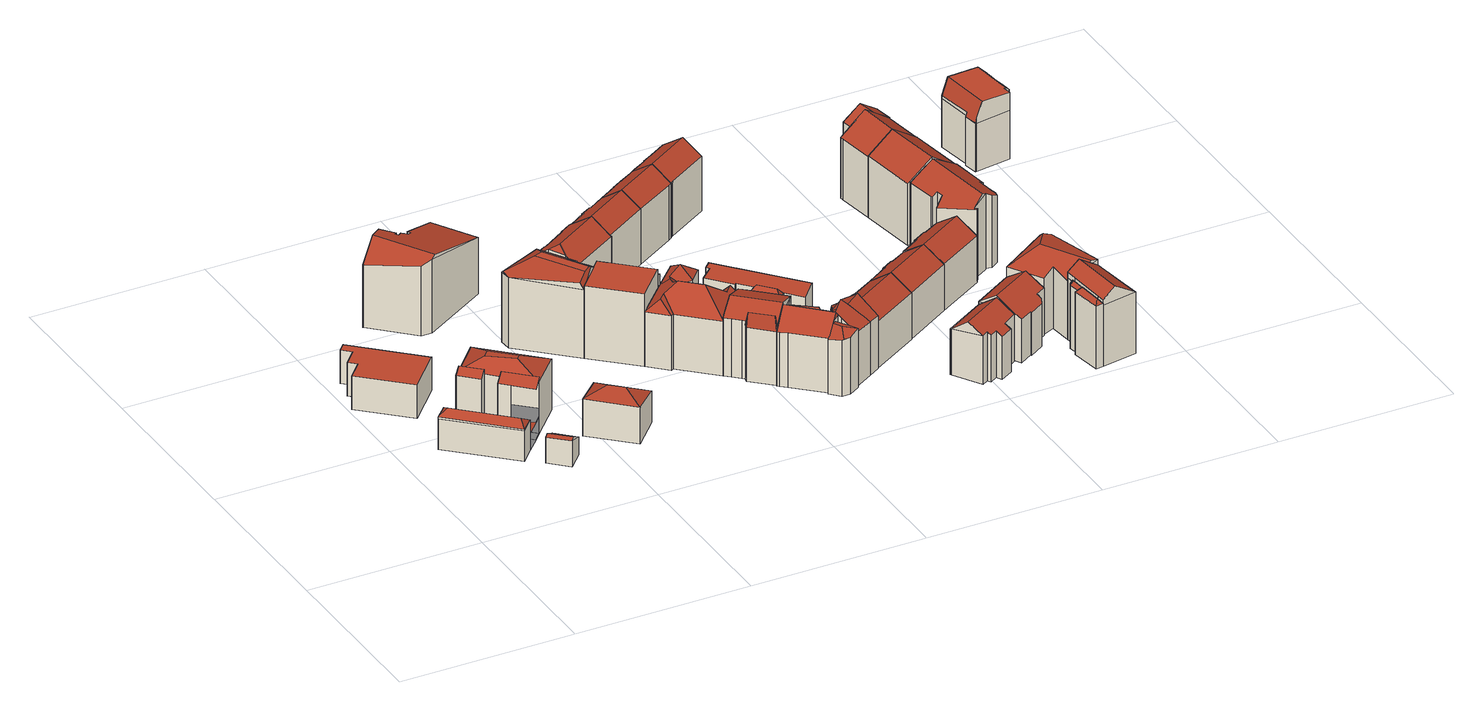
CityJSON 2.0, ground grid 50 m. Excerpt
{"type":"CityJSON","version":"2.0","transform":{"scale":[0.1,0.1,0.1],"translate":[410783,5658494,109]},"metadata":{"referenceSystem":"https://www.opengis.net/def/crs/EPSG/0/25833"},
"CityObjects":{
"building1":{"type":"Building","attributes":{"Dachtyp_tdc":"tdcPolyFlatRoof","Gemeindeschluessel":14612000,"Dachneigung":0,"QualitaetDacherkennung":70,"Geometrietyp2DReferenz":"3000","measuredHeight":9.87,"function":"31001_9998","roofType":"1000"},"geometry":[{"type":"Solid","lod":"2","boundaries":[[[[0,1,2,3]],[[1,4,5,2]],[[4,6,7,5]],[[6,8,9,7]],[[8,10,11,9]],[[10,12,13,11]],[[12,14,15,13]],[[14,0,3,15]],[[14,12,10,8,6,4,1,0]],[[3,2,5,7,9,11,13,15]]]],"semantics":{"surfaces":[{"type":"WallSurface"},{"type":"RoofSurface"},{"type":"GroundSurface"}],"values":[[0,0,0,0,0,0,0,0,1,2]]}}]},
"building2":{"type":"Building","attributes":{"Gemeindeschluessel":14612000,"Geometrietyp2DReferenz":"3000","function":"31001_9998","roofType":"9999"},"children":["building2-1","building2-2","building2-3","building2-4","building2-5"]},
"building2-1":{"type":"BuildingPart","attributes":{"Dachtyp_tdc":"tdcPolyFlatRoof","Dachneigung":28.6,"QualitaetDacherkennung":45,"Geometrietyp2DReferenz":"3000","measuredHeight":16.57,"roofType":"2100"},"parents":["building2"],"geometry":[{"type":"MultiSurface","lod":"2","boundaries":[[[16,17,18,19,20]],[[21,22,23,24,25]],[[22,16,20,23]],[[22,21,17,16]],[[20,19,24,23]]],"semantics":{"surfaces":[{"type":"WallSurface"},{"type":"RoofSurface"},{"type":"GroundSurface"}],"values":[0,0,0,1,2]}}]},
"building2-2":{"type":"BuildingPart","attributes":{"Dachtyp_tdc":"tdcPolyFlatRoof","Dachneigung":3.99,"QualitaetDacherkennung":55,"Geometrietyp2DReferenz":"3000","measuredHeight":5.12,"roofType":"2100"},"parents":["building2"],"geometry":[{"type":"MultiSurface","lod":"2","boundaries":[[[26,27,28,29]],[[30,31,32,33]],[[34,35,36,31,30,36,35,27,26]],[[29,28,37,38,33,32,38,37,39]]],"semantics":{"surfaces":[{"type":"WallSurface"},{"type":"RoofSurface"},{"type":"GroundSurface"}],"values":[0,0,1,2]}}]},
"building2-3":{"type":"BuildingPart","attributes":{"Dachtyp_tdc":"tdcHipRoof","Dachneigung":31.64,"QualitaetDacherkennung":48,"Geometrietyp2DReferenz":"3000","measuredHeight":11,"roofType":"3200"},"parents":["building2"],"geometry":[{"type":"MultiSurface","lod":"2","boundaries":[[[40,41,42,43]],[[41,44,29,42]],[[44,26,29]],[[45,46,47,39,34]],[[46,40,43,47]],[[41,48,49]],[[50,45,51]],[[48,50,51,49]],[[44,41,49,51,45]],[[45,50,46]],[[46,50,48,40]],[[40,48,41]],[[43,42,29,39,47]]],"semantics":{"surfaces":[{"type":"WallSurface"},{"type":"RoofSurface"},{"type":"GroundSurface"}],"values":[0,0,0,0,0,1,1,1,1,0,0,0,2]}}]},
"building2-4":{"type":"BuildingPart","attributes":{"Dachtyp_tdc":"tdcPolyFlatRoof","Dachneigung":28.76,"QualitaetDacherkennung":38,"Geometrietyp2DReferenz":"3000","measuredHeight":16.59,"roofType":"2100"},"parents":["building2"],"geometry":[{"type":"MultiSurface","lod":"2","boundaries":[[[52,53,54,28,27]],[[52,55,56,57,53]],[[54,58,33,38,37,28]],[[53,57,59,58,54]]],"semantics":{"surfaces":[{"type":"WallSurface"},{"type":"RoofSurface"},{"type":"GroundSurface"}],"values":[0,1,2,0]}}]},
"building2-5":{"type":"BuildingPart","attributes":{"Dachtyp_tdc":"tdcCutTentRoof","Dachneigung":29.82,"QualitaetDacherkennung":56,"Geometrietyp2DReferenz":"3000","measuredHeight":18.89,"roofType":"9999"},"parents":["building2"],"geometry":[{"type":"MultiSurface","lod":"2","boundaries":[[[18,60,61,19]],[[60,62,63,61]],[[62,64,32,63]],[[64,65,33,32]],[[59,25,24,58]],[[60,18,66,67]],[[62,60,67,68]],[[65,64,62,68,69]],[[18,25,59,65,69,66]],[[69,68,67,66]],[[19,61,63,32,33,58,24]]],"semantics":{"surfaces":[{"type":"WallSurface"},{"type":"RoofSurface"},{"type":"GroundSurface"}],"values":[0,0,0,0,0,1,1,1,1,1,2]}}]},
"building3":{"type":"Building","attributes":{"Dachtyp_tdc":"tdcGableRoof","Gemeindeschluessel":14612000,"Dachneigung":29.86,"QualitaetDacherkennung":6,"Geometrietyp2DReferenz":"3000","measuredHeight":7.91,"function":"31001_9998","roofType":"3100"},"geometry":[{"type":"Solid","lod":"2","boundaries":[[[[70,71,72,73]],[[71,74,75,72]],[[74,76,77,75]],[[76,70,73,77]],[[74,71,78]],[[70,76,79]],[[71,70,79,78]],[[76,74,78,79]],[[73,72,75,77]]]],"semantics":{"surfaces":[{"type":"WallSurface"},{"type":"RoofSurface"},{"type":"GroundSurface"}],"values":[[0,0,0,0,0,0,1,1,2]]}}]},
"building4":{"type":"Building","attributes":{"Dachtyp_tdc":"tdcHipRoof","Gemeindeschluessel":14612000,"Dachneigung":31.26,"QualitaetDacherkennung":45,"Geometrietyp2DReferenz":"3000","measuredHeight":12.43,"function":"31001_9998","roofType":"3200"},"geometry":[{"type":"Solid","lod":"2","boundaries":[[[[80,81,82,83]],[[81,84,85,82]],[[84,86,87,85]],[[86,80,83,87]],[[84,81,88]],[[80,86,89]],[[81,80,89,88]],[[86,84,88,89]],[[83,82,85,87]]]],"semantics":{"surfaces":[{"type":"WallSurface"},{"type":"RoofSurface"},{"type":"GroundSurface"}],"values":[[0,0,0,0,1,1,1,1,2]]}}]},
"building5":{"type":"Building","attributes":{"Dachtyp_tdc":"tdcFreeFormRoof","Gemeindeschluessel":14612000,"Dachneigung":15.34,"QualitaetDacherkennung":13,"Geometrietyp2DReferenz":"3000","measuredHeight":22.28,"function":"31001_9998","roofType":"5000"},"geometry":[{"type":"Solid","lod":"2","boundaries":[[[[90,91,92,93]],[[91,94,95,92]],[[94,96,97,95]],[[96,98,99,97]],[[98,100,101,99]],[[100,102,103,101]],[[102,104,105,103]],[[104,106,107,105]],[[106,108,109,107]],[[108,110,111,109]],[[110,112,113,111]],[[112,114,115,113]],[[114,116,117,115]],[[116,90,93,117]],[[108,106,118,119,112,110]],[[102,100,98,96,94,91,90,116,114,119,118,104]],[[106,104,118]],[[114,112,119]],[[93,92,95,97,99,101,103,105,107,109,111,113,115,117]]]],"semantics":{"surfaces":[{"type":"WallSurface"},{"type":"RoofSurface"},{"type":"GroundSurface"}],"values":[[0,0,0,0,0,0,0,0,0,0,0,0,0,0,1,1,0,0,2]]}}]},
"building6":{"type":"Building","attributes":{"Dachtyp_tdc":"tdcFreeFormRoof","Gemeindeschluessel":14612000,"Dachneigung":32.8,"QualitaetDacherkennung":20,"Geometrietyp2DReferenz":"3000","measuredHeight":23.23,"function":"31001_9998","roofType":"5000"},"geometry":[{"type":"Solid","lod":"2","boundaries":[[[[120,121,122,123]],[[121,124,125,122]],[[124,126,127,125]],[[126,128,129,127]],[[128,130,131,129]],[[130,132,133,131]],[[132,134,135,133]],[[134,136,137,135]],[[138,139,140,141]],[[139,120,123,140]],[[132,130,128,126,124,121,120,139,142,143,144]],[[144,143,145,146,134]],[[146,145,147,148,136]],[[147,142,139,138,148]],[[145,143,142,147]],[[138,136,148]],[[134,132,144]],[[136,134,146]],[[123,122,125,127,129,131,133,135,137,141,140]],[[136,138,141,137]]]],"semantics":{"surfaces":[{"type":"WallSurface"},{"type":"RoofSurface"},{"type":"GroundSurface"}],"values":[[0,0,0,0,0,0,0,0,0,0,1,1,1,1,1,0,0,0,2,0]]}}]},
"building7":{"type":"Building","attributes":{"Gemeindeschluessel":14612000,"Geometrietyp2DReferenz":"3000","function":"31001_9998","roofType":"9999"},"children":["building7-1","building7-2"]},
"building7-1":{"type":"BuildingPart","attributes":{"Dachtyp_tdc":"tdcPolyFlatRoof","Dachneigung":0,"QualitaetDacherkennung":23,"Geometrietyp2DReferenz":"3000","measuredHeight":19.33,"roofType":"1000"},"parents":["building7"],"geometry":[{"type":"MultiSurface","lod":"2","boundaries":[[[149,150,151,152]],[[150,153,154,151]],[[153,155,156,154]],[[155,157,158,156]],[[157,159,160,158]],[[159,161,162,160]],[[161,163,164,162]],[[163,165,166,164]],[[165,167,168,166]],[[165,163,161,159,157,155,153,150,149,167]],[[168,152,151,154,156,158,160,162,164,166]]],"semantics":{"surfaces":[{"type":"WallSurface"},{"type":"RoofSurface"},{"type":"GroundSurface"}],"values":[0,0,0,0,0,0,0,0,0,1,2]}}]},
"building7-2":{"type":"BuildingPart","attributes":{"Dachtyp_tdc":"tdcPolyFlatRoof","Dachneigung":0,"QualitaetDacherkennung":52,"Geometrietyp2DReferenz":"3000","measuredHeight":21.29,"roofType":"1000"},"parents":["building7"],"geometry":[{"type":"MultiSurface","lod":"2","boundaries":[[[169,170,149,152,133]],[[171,172,173,168,167]],[[172,174,135,173]],[[174,169,133,135]],[[174,172,171,170,169]],[[133,152,168,173,135]]],"semantics":{"surfaces":[{"type":"WallSurface"},{"type":"RoofSurface"},{"type":"GroundSurface"}],"values":[0,0,0,0,1,2]}}]},
"building8":{"type":"Building","attributes":{"Dachtyp_tdc":"tdcGableAndHippedGRoof","Gemeindeschluessel":14612000,"Dachneigung":34.63,"QualitaetDacherkennung":88,"Geometrietyp2DReferenz":"3000","measuredHeight":20.57,"function":"31001_9998","roofType":"9999"},"geometry":[{"type":"Solid","lod":"2","boundaries":[[[[175,176,177,178]],[[176,179,180,177]],[[179,181,182,180]],[[181,183,184,182]],[[183,185,186,184]],[[185,187,188,186]],[[187,189,190,188]],[[189,191,192,190]],[[191,193,194,192]],[[193,195,196,194]],[[195,197,198,196]],[[197,199,200,198]],[[199,201,202,200]],[[201,175,178,202]],[[197,195,203]],[[195,193,191,189,187,203]],[[187,185,183,181,179,176,175,201,199,197,203]],[[178,177,180,182,184,186,188,190,192,194,196,198,200,202]]]],"semantics":{"surfaces":[{"type":"WallSurface"},{"type":"RoofSurface"},{"type":"GroundSurface"}],"values":[[0,0,0,0,0,0,0,0,0,0,0,0,0,0,1,1,1,2]]}}]},
"building9":{"type":"Building","attributes":{"Dachtyp_tdc":"tdcFreeFormRoof","Gemeindeschluessel":14612000,"Dachneigung":41.56,"QualitaetDacherkennung":14,"Geometrietyp2DReferenz":"3000","measuredHeight":21.89,"function":"31001_9998","roofType":"5000"},"geometry":[{"type":"Solid","lod":"2","boundaries":[[[[204,205,166,173]],[[205,206,207,166]],[[206,208,209,207]],[[208,210,211,209]],[[210,212,213,211]],[[212,214,215,213]],[[214,216,217,215]],[[216,218,219,217]],[[218,220,221,219]],[[220,222,223,221]],[[222,224,225,223]],[[224,226,227,225]],[[226,228,229,227]],[[228,230,231,229]],[[230,232,233,231]],[[232,234,235,233]],[[234,204,173,235]],[[236,237,234,232]],[[238,239,240,236,232,230]],[[238,230,228]],[[241,242,239,238,228,226]],[[241,226,224]],[[242,241,224,222]],[[243,240,239,242,222,220]],[[244,245,243,220,218]],[[246,244,218,216]],[[247,248,246,216,214]],[[247,214,212]],[[210,247,212]],[[208,247,210]],[[208,248,247]],[[248,208,206]],[[245,244,246,248,206,205]],[[237,236,240,243,245,205,204]],[[237,204,234]],[[173,166,207,209,211,213,215,217,219,221,223,225,227,229,231,233,235]]]],"semantics":{"surfaces":[{"type":"WallSurface"},{"type":"RoofSurface"},{"type":"GroundSurface"}],"values":[[0,0,0,0,0,0,0,0,0,0,0,0,0,0,0,0,0,1,1,1,1,0,1,1,1,1,1,1,1,1,1,1,1,1,1,2]]}}]},
"building10":{"type":"Building","attributes":{"Gemeindeschluessel":14612000,"Geometrietyp2DReferenz":"3000","function":"31001_9998","roofType":"9999"},"children":["building10-1","building10-2","building10-3","building10-4"]},
"building10-1":{"type":"BuildingPart","attributes":{"Dachtyp_tdc":"tdcFreeFormRoof","Dachneigung":83.45,"QualitaetDacherkennung":29,"Geometrietyp2DReferenz":"3000","measuredHeight":20.17,"roofType":"5000"},"parents":["building10"],"geometry":[{"type":"MultiSurface","lod":"2","boundaries":[[[249,250,251,252]],[[250,253,254,251]],[[253,255,256,254]],[[257,258,253,250]],[[257,250,249]],[[258,257,249,255]],[[258,255,253]],[[256,252,251,254]]],"semantics":{"surfaces":[{"type":"WallSurface"},{"type":"RoofSurface"},{"type":"GroundSurface"}],"values":[0,0,0,1,1,1,1,2]}}]},
"building10-2":{"type":"BuildingPart","attributes":{"Dachtyp_tdc":"tdcPolyFlatRoof","Dachneigung":0,"QualitaetDacherkennung":73,"Geometrietyp2DReferenz":"3000","measuredHeight":4.81,"roofType":"1000"},"parents":["building10"],"geometry":[{"type":"MultiSurface","lod":"2","boundaries":[[[259,260,261,262,263]],[[260,264,265,261]],[[266,267,268,269,270]],[[266,264,260,259,267]],[[269,262,261,265,270]]],"semantics":{"surfaces":[{"type":"WallSurface"},{"type":"RoofSurface"},{"type":"GroundSurface"}],"values":[0,0,0,1,2]}}]},
"building10-3":{"type":"BuildingPart","attributes":{"Dachtyp_tdc":"tdcGableRoof","Dachneigung":19.05,"QualitaetDacherkennung":53,"Geometrietyp2DReferenz":"3000","measuredHeight":20.09,"roofType":"3100"},"parents":["building10"],"geometry":[{"type":"MultiSurface","lod":"2","boundaries":[[[271,272,273,265,264]],[[272,274,249,252,273]],[[275,276,277,256,255]],[[276,278,279,277]],[[278,280,231,279]],[[280,281,229,231]],[[281,282,227,229]],[[282,283,284,227]],[[283,285,266,270,284]],[[286,287,288,289,290,291,292]],[[275,293,290,289,294,280,278,276]],[[280,294,281]],[[281,294,289,288,282]],[[272,291,290,293,274]],[[274,293,275]],[[271,292,291,272]],[[285,286,292,271]],[[282,288,287,283]],[[283,287,286,285]],[[265,273,252,256,277,279,231,229,227,284,270]]],"semantics":{"surfaces":[{"type":"WallSurface"},{"type":"RoofSurface"},{"type":"GroundSurface"}],"values":[0,0,0,0,0,0,0,0,0,1,1,0,0,0,0,0,0,0,0,2]}}]},
"building10-4":{"type":"BuildingPart","attributes":{"Dachtyp_tdc":"tdcPolyFlatRoof","Dachneigung":0,"QualitaetDacherkennung":54,"Geometrietyp2DReferenz":"3000","measuredHeight":4.69,"roofType":"1000"},"parents":["building10"],"geometry":[{"type":"MultiSurface","lod":"2","boundaries":[[[295,296,297,298]],[[296,299,300,297]],[[299,263,262,300]],[[268,295,298,269]],[[268,263,299,296,295]],[[298,297,300,262,269]]],"semantics":{"surfaces":[{"type":"WallSurface"},{"type":"RoofSurface"},{"type":"GroundSurface"}],"values":[0,0,0,0,1,2]}}]},
"building11":{"type":"Building","attributes":{"Dachtyp_tdc":"tdcGableRoof","Gemeindeschluessel":14612000,"Dachneigung":35.06,"QualitaetDacherkennung":88,"Geometrietyp2DReferenz":"3000","measuredHeight":20.25,"function":"31001_9998","roofType":"3100"},"geometry":[{"type":"Solid","lod":"2","boundaries":[[[[301,302,303,304]],[[302,305,306,303]],[[305,307,308,306]],[[307,309,310,308]],[[309,311,312,310]],[[311,313,314,312]],[[313,315,316,314]],[[315,317,318,316]],[[317,319,320,318]],[[319,301,304,320]],[[315,313,311,309,307,305,302,301]],[[301,319,317,315]],[[304,303,306,308,310,312,314,316,318,320]]]],"semantics":{"surfaces":[{"type":"WallSurface"},{"type":"RoofSurface"},{"type":"GroundSurface"}],"values":[[0,0,0,0,0,0,0,0,0,0,1,1,2]]}}]},
"building12":{"type":"Building","attributes":{"Gemeindeschluessel":14612000,"Geometrietyp2DReferenz":"3000","function":"31001_9998","roofType":"9999"},"children":["building12-1","building12-2","building12-3","building12-4","building12-5","building12-6"]},
"building12-1":{"type":"BuildingPart","attributes":{"Dachtyp_tdc":"tdcFreeFormRoof","Dachneigung":21.94,"QualitaetDacherkennung":20,"Geometrietyp2DReferenz":"3000","measuredHeight":17.85,"roofType":"5000"},"parents":["building12"],"geometry":[{"type":"MultiSurface","lod":"2","boundaries":[[[321,322,323,324]],[[322,325,326,323]],[[325,327,328,326]],[[322,321,329,330]],[[329,321,331,332,333]],[[330,329,333,334,327,325]],[[325,322,330]],[[324,323,326,328,335,336,337]]],"semantics":{"surfaces":[{"type":"WallSurface"},{"type":"RoofSurface"},{"type":"GroundSurface"}],"values":[0,0,0,1,1,1,0,2]}}]},
"building12-2":{"type":"BuildingPart","attributes":{"Dachtyp_tdc":"tdcPolyFlatRoof","Dachneigung":34.87,"QualitaetDacherkennung":53,"Geometrietyp2DReferenz":"3000","measuredHeight":20.98,"roofType":"2100"},"parents":["building12"],"geometry":[{"type":"MultiSurface","lod":"2","boundaries":[[[338,339,340,341,342,331,343]],[[337,336,344,345]],[[338,343,337,345,346]]],"semantics":{"surfaces":[{"type":"RoofSurface"},{"type":"GroundSurface"},{"type":"WallSurface"}],"values":[0,1,2]}}]},
"building12-3":{"type":"BuildingPart","attributes":{"Dachtyp_tdc":"tdcFreeFormRoof","Dachneigung":76.35,"QualitaetDacherkennung":21,"Geometrietyp2DReferenz":"3000","measuredHeight":17.31,"roofType":"5000"},"parents":["building12"],"geometry":[{"type":"MultiSurface","lod":"2","boundaries":[[[347,348,349,350]],[[348,351,352,349]],[[351,353,354,352]],[[355,353,351]],[[356,355,351,348]],[[356,348,347]],[[355,356,347,353]],[[350,349,352,354]]],"semantics":{"surfaces":[{"type":"WallSurface"},{"type":"RoofSurface"},{"type":"GroundSurface"}],"values":[0,0,0,1,1,0,1,2]}}]},
"building12-4":{"type":"BuildingPart","attributes":{"Dachtyp_tdc":"tdcGableRoof","Dachneigung":30.84,"QualitaetDacherkennung":70,"Geometrietyp2DReferenz":"3000","measuredHeight":19.92,"roofType":"3100"},"parents":["building12"],"geometry":[{"type":"MultiSurface","lod":"2","boundaries":[[[357,358,335,359]],[[357,360,361,358]],[[360,250,362,361]],[[250,363,364,362]],[[363,365,366,367,364]],[[368,369,370,371,372]],[[363,250,360,357,359,334,373]],[[373,374,375,369,368,365,363]],[[370,344,336,335,358,361,362,364,367,371]]],"semantics":{"surfaces":[{"type":"WallSurface"},{"type":"RoofSurface"},{"type":"GroundSurface"}],"values":[0,0,0,0,0,0,1,1,2]}}]},
"building12-5":{"type":"BuildingPart","attributes":{"Dachtyp_tdc":"tdcFreeFormRoof","Dachneigung":69.24,"QualitaetDacherkennung":9,"Geometrietyp2DReferenz":"3000","measuredHeight":16.94,"roofType":"5000"},"parents":["building12"],"geometry":[{"type":"MultiSurface","lod":"2","boundaries":[[[372,376,377]],[[378,379,380,381,382,371,367]],[[383,384,379,378]],[[384,385,380,379]],[[385,386,381,380]],[[386,376,382,381]],[[376,372,371,382]],[[366,383,378,367]],[[376,386,385,384,383,377]],[[383,366,372,377]]],"semantics":{"surfaces":[{"type":"RoofSurface"},{"type":"GroundSurface"},{"type":"WallSurface"}],"values":[0,1,2,2,2,2,2,2,0,0]}}]},
"building12-6":{"type":"BuildingPart","attributes":{"Dachtyp_tdc":"tdcGableRoof","Dachneigung":37.19,"QualitaetDacherkennung":65,"Geometrietyp2DReferenz":"3000","measuredHeight":19.98,"roofType":"3100"},"parents":["building12"],"geometry":[{"type":"MultiSurface","lod":"2","boundaries":[[[387,388,389,340,390,391]],[[346,392,391,390,339]],[[370,350,354,393,345,344]],[[387,392,393,354,353]],[[392,346,345,393]],[[392,387,391]]],"semantics":{"surfaces":[{"type":"RoofSurface"},{"type":"GroundSurface"},{"type":"WallSurface"}],"values":[0,0,1,2,2,2]}}]},
"building13":{"type":"Building","attributes":{"Dachtyp_tdc":"tdcGableRoof","Gemeindeschluessel":14612000,"Dachneigung":34.97,"QualitaetDacherkennung":86,"Geometrietyp2DReferenz":"3000","measuredHeight":20.15,"function":"31001_9998","roofType":"3100"},"geometry":[{"type":"Solid","lod":"2","boundaries":[[[[394,395,396,397]],[[395,398,399,396]],[[398,400,401,399]],[[400,402,403,401]],[[402,404,405,403]],[[404,406,407,405]],[[406,408,409,407]],[[408,317,410,409]],[[317,315,411,410]],[[315,313,412,411]],[[313,413,414,412]],[[413,394,397,414]],[[315,317,408,406,404]],[[404,402,400,398,395,394,413,313,315]],[[397,396,399,401,403,405,407,409,410,411,412,414]]]],"semantics":{"surfaces":[{"type":"WallSurface"},{"type":"RoofSurface"},{"type":"GroundSurface"}],"values":[[0,0,0,0,0,0,0,0,0,0,0,0,1,1,2]]}}]},
"building14":{"type":"Building","attributes":{"Gemeindeschluessel":14612000,"Geometrietyp2DReferenz":"3000","function":"31001_9998","roofType":"9999"},"children":["building14-1","building14-2"]},
"building14-1":{"type":"BuildingPart","attributes":{"Dachtyp_tdc":"tdcFreeFormRoof","Dachneigung":53.95,"QualitaetDacherkennung":17,"Geometrietyp2DReferenz":"3000","measuredHeight":9.34,"roofType":"5000"},"parents":["building14"],"geometry":[{"type":"MultiSurface","lod":"2","boundaries":[[[415,416,417,418]],[[416,419,420,417]],[[419,421,422,420]],[[423,421,419]],[[424,423,419,416]],[[424,416,415]],[[423,424,415,421]],[[417,420,422,418]]],"semantics":{"surfaces":[{"type":"WallSurface"},{"type":"RoofSurface"},{"type":"GroundSurface"}],"values":[0,0,0,1,1,1,1,2]}}]},
"building14-2":{"type":"BuildingPart","attributes":{"Dachtyp_tdc":"tdcPolyFlatRoof","Dachneigung":2.68,"QualitaetDacherkennung":71,"Geometrietyp2DReferenz":"3000","measuredHeight":8.02,"roofType":"2100"},"parents":["building14"],"geometry":[{"type":"MultiSurface","lod":"2","boundaries":[[[425,422,421]],[[425,426,427,422]],[[426,428,429,427]],[[428,430,431,429]],[[430,432,433,431]],[[432,434,435,433]],[[434,436,437,435]],[[436,438,439,437]],[[438,440,441,439]],[[440,442,418,441]],[[442,415,418]],[[422,427,429,431,433,435,437,439,441,418]],[[440,438,436,434,432,430,428,426,425,442]]],"semantics":{"surfaces":[{"type":"WallSurface"},{"type":"GroundSurface"},{"type":"RoofSurface"}],"values":[0,0,0,0,0,0,0,0,0,0,0,1,2]}}]},
"building15":{"type":"Building","attributes":{"Dachtyp_tdc":"tdcGableRoof","Gemeindeschluessel":14612000,"Dachneigung":35.5,"QualitaetDacherkennung":71,"Geometrietyp2DReferenz":"3000","measuredHeight":17.77,"function":"31001_9998","roofType":"3100"},"geometry":[{"type":"Solid","lod":"2","boundaries":[[[[443,444,445,446]],[[444,447,448,445]],[[447,449,450,448]],[[449,451,452,450]],[[451,453,454,452]],[[453,455,456,454]],[[455,457,458,456]],[[457,459,460,458]],[[459,461,462,460]],[[461,443,446,462]],[[457,455,453,451,449,447,444,443]],[[443,461,459,457]],[[446,445,448,450,452,454,456,458,460,462]]]],"semantics":{"surfaces":[{"type":"WallSurface"},{"type":"RoofSurface"},{"type":"GroundSurface"}],"values":[[0,0,0,0,0,0,0,0,0,0,1,1,2]]}}]},
"building16":{"type":"Building","attributes":{"Dachtyp_tdc":"tdcFreeFormRoof","Gemeindeschluessel":14612000,"Dachneigung":34.5,"QualitaetDacherkennung":88,"Geometrietyp2DReferenz":"3000","measuredHeight":20.01,"function":"31001_9998","roofType":"5000"},"geometry":[{"type":"Solid","lod":"2","boundaries":[[[[463,402,464,465]],[[402,466,467,464]],[[466,468,469,467]],[[468,470,471,469]],[[470,472,473,471]],[[472,474,475,473]],[[474,476,477,475]],[[476,478,479,477]],[[478,480,481,479]],[[480,463,465,481]],[[480,478,482,483,463]],[[482,476,474,472,470,468,466,402,483]],[[402,463,483]],[[478,476,482]],[[465,464,467,469,471,473,475,477,479,481]]]],"semantics":{"surfaces":[{"type":"WallSurface"},{"type":"RoofSurface"},{"type":"GroundSurface"}],"values":[[0,0,0,0,0,0,0,0,0,0,1,1,0,0,2]]}}]},
"building17":{"type":"Building","attributes":{"Dachtyp_tdc":"tdcFreeFormRoof","Gemeindeschluessel":14612000,"Dachneigung":31.78,"QualitaetDacherkennung":65,"Geometrietyp2DReferenz":"3000","measuredHeight":17.06,"function":"31001_9998","roofType":"5000"},"geometry":[{"type":"Solid","lod":"2","boundaries":[[[[484,485,486,487]],[[485,488,489,486]],[[488,490,491,489]],[[490,492,493,491]],[[492,494,495,493]],[[494,496,497,495]],[[496,498,499,497]],[[498,500,501,499]],[[500,502,503,501]],[[502,504,505,503]],[[504,484,487,505]],[[506,507,485,484,504]],[[490,488,507,506,502,500,498,496,494,492]],[[488,485,507]],[[504,502,506]],[[487,486,489,491,493,495,497,499,501,503,505]]]],"semantics":{"surfaces":[{"type":"WallSurface"},{"type":"RoofSurface"},{"type":"GroundSurface"}],"values":[[0,0,0,0,0,0,0,0,0,0,0,1,1,0,0,2]]}}]},
"building18":{"type":"Building","attributes":{"Dachtyp_tdc":"tdcGableRoof","Gemeindeschluessel":14612000,"Dachneigung":34.6,"QualitaetDacherkennung":74,"Geometrietyp2DReferenz":"3000","measuredHeight":17.7,"function":"31001_9998","roofType":"3100"},"geometry":[{"type":"Solid","lod":"2","boundaries":[[[[508,509,510,511]],[[509,512,513,510]],[[512,514,515,513]],[[514,516,517,515]],[[516,518,519,517]],[[518,520,521,519]],[[520,457,522,521]],[[457,523,524,522]],[[523,525,526,524]],[[525,508,511,526]],[[457,520,518,516]],[[516,514,512,509,508,525,523,457]],[[511,510,513,515,517,519,521,522,524,526]]]],"semantics":{"surfaces":[{"type":"WallSurface"},{"type":"RoofSurface"},{"type":"GroundSurface"}],"values":[[0,0,0,0,0,0,0,0,0,0,1,1,2]]}}]},
"building19":{"type":"Building","attributes":{"Dachtyp_tdc":"tdcFreeFormRoof","Gemeindeschluessel":14612000,"Dachneigung":33.22,"QualitaetDacherkennung":66,"Geometrietyp2DReferenz":"3000","measuredHeight":17.41,"function":"31001_9998","roofType":"5000"},"geometry":[{"type":"Solid","lod":"2","boundaries":[[[[527,528,529,530]],[[528,531,532,529]],[[531,533,534,532]],[[533,535,536,534]],[[535,537,538,536]],[[537,539,540,538]],[[539,541,542,540]],[[541,543,544,542]],[[543,545,546,544]],[[545,527,530,546]],[[528,527,547,548,541,539,537,535,533,531]],[[548,547,545,543]],[[543,541,548]],[[527,545,547]],[[530,529,532,534,536,538,540,542,544,546]]]],"semantics":{"surfaces":[{"type":"WallSurface"},{"type":"RoofSurface"},{"type":"GroundSurface"}],"values":[[0,0,0,0,0,0,0,0,0,0,1,1,0,0,2]]}}]},
"building20":{"type":"Building","attributes":{"Dachtyp_tdc":"tdcGableRoof","Gemeindeschluessel":14612000,"Dachneigung":32.98,"QualitaetDacherkennung":76,"Geometrietyp2DReferenz":"3000","measuredHeight":17.68,"function":"31001_9998","roofType":"3100"},"geometry":[{"type":"Solid","lod":"2","boundaries":[[[[517,515,549,550,551,552,553,554,555,519]],[[516,556,515,517]],[[556,557,549,515]],[[557,558,550,549]],[[558,559,551,550]],[[559,560,552,551]],[[560,561,553,552]],[[561,562,554,553]],[[562,563,555,554]],[[563,564,519,555]],[[564,516,517,519]],[[562,561,560,559,558,557,556,516]],[[516,564,563,562]]]],"semantics":{"surfaces":[{"type":"GroundSurface"},{"type":"WallSurface"},{"type":"RoofSurface"}],"values":[[0,1,1,1,1,1,1,1,1,1,1,2,2]]}}]},
"building21":{"type":"Building","attributes":{"Gemeindeschluessel":14612000,"Geometrietyp2DReferenz":"3000","function":"31001_9998","roofType":"9999"},"children":["building21-1","building21-2"]},
"building21-1":{"type":"BuildingPart","attributes":{"Dachtyp_tdc":"tdcFreeFormRoof","Dachneigung":51.2,"QualitaetDacherkennung":24,"Geometrietyp2DReferenz":"3000","measuredHeight":20,"roofType":"5000"},"parents":["building21"],"geometry":[{"type":"MultiSurface","lod":"2","boundaries":[[[565,566,567,568]],[[566,569,570,567]],[[569,571,572,570]],[[571,573,574,572]],[[573,575,576,577,574]],[[578,565,568,579,580]],[[581,582,583,584,585,578,575]],[[581,575,573]],[[582,581,573,571]],[[583,582,571,569]],[[584,583,569,566]],[[585,584,566,565]],[[585,565,578]],[[568,567,570,572,574,577,579]]],"semantics":{"surfaces":[{"type":"WallSurface"},{"type":"RoofSurface"},{"type":"GroundSurface"}],"values":[0,0,0,0,0,0,1,0,1,1,1,1,1,2]}}]},
"building21-2":{"type":"BuildingPart","attributes":{"Dachtyp_tdc":"tdcGableRoof","Dachneigung":33.51,"QualitaetDacherkennung":79,"Geometrietyp2DReferenz":"3000","measuredHeight":22.16,"roofType":"3100"},"parents":["building21"],"geometry":[{"type":"MultiSurface","lod":"2","boundaries":[[[586,580,579,587]],[[576,588,589,577]],[[588,590,591,589]],[[590,586,587,591]],[[586,592,593,594]],[[595,596,597,594,593]],[[586,594,597,578,580]],[[576,575,596,595,588]],[[588,595,593,592,590]],[[590,592,586]],[[587,579,577,589,591]]],"semantics":{"surfaces":[{"type":"WallSurface"},{"type":"RoofSurface"},{"type":"GroundSurface"}],"values":[0,0,0,0,1,1,0,0,0,0,2]}}]},
"building22":{"type":"Building","attributes":{"Dachtyp_tdc":"tdcFreeFormRoof","Gemeindeschluessel":14612000,"Dachneigung":24.32,"QualitaetDacherkennung":27,"Geometrietyp2DReferenz":"3000","measuredHeight":20.39,"function":"31001_9998","roofType":"5000"},"geometry":[{"type":"Solid","lod":"2","boundaries":[[[[598,599,600,601,602]],[[603,599,598]],[[600,604,601]],[[605,606,607,608,609,610,611]],[[603,612,606,605]],[[612,613,607,606]],[[613,614,608,607]],[[614,604,609,608]],[[604,600,610,609]],[[600,599,611,610]],[[599,603,605,611]],[[602,601,604,614]],[[603,598,602,614,613,612]]]],"semantics":{"surfaces":[{"type":"RoofSurface"},{"type":"WallSurface"},{"type":"GroundSurface"}],"values":[[0,1,1,2,1,1,1,1,1,1,1,0,0]]}}]},
"building23":{"type":"Building","attributes":{"Dachtyp_tdc":"tdcFreeFormRoof","Gemeindeschluessel":14612000,"Dachneigung":33.82,"QualitaetDacherkennung":30,"Geometrietyp2DReferenz":"3000","measuredHeight":23.12,"function":"31001_9998","roofType":"5000"},"geometry":[{"type":"Solid","lod":"2","boundaries":[[[[615,616,617,618]],[[616,619,620,617]],[[619,621,622,620]],[[621,623,624,622]],[[623,625,626,624]],[[625,627,628,626]],[[627,629,630,628]],[[629,631,632,630]],[[631,633,634,632]],[[633,635,636,634]],[[635,637,638,636]],[[637,639,640,638]],[[639,641,642,640]],[[641,643,644,642]],[[643,645,646,644]],[[645,647,648,646]],[[647,649,650,648]],[[649,651,652,650]],[[651,653,654,652]],[[653,615,618,654]],[[621,619,616,615,653,655,656,631,629,627,625,623]],[[637,635,633,656,655,651,649,647,645,643,641,639]],[[653,651,655]],[[633,631,656]],[[618,617,620,622,624,626,628,630,632,634,636,638,640,642,644,646,648,650,652,654]]]],"semantics":{"surfaces":[{"type":"WallSurface"},{"type":"RoofSurface"},{"type":"GroundSurface"}],"values":[[0,0,0,0,0,0,0,0,0,0,0,0,0,0,0,0,0,0,0,0,1,1,0,0,2]]}}]},
"building24":{"type":"Building","attributes":{"Dachtyp_tdc":"tdcGableRoof","Gemeindeschluessel":14612000,"Dachneigung":34.01,"QualitaetDacherkennung":74,"Geometrietyp2DReferenz":"3000","measuredHeight":23.32,"function":"31001_9998","roofType":"3100"},"geometry":[{"type":"Solid","lod":"2","boundaries":[[[[657,658,659,660]],[[658,661,662,659]],[[661,663,664,662]],[[663,665,666,664]],[[665,667,668,666]],[[667,669,670,668]],[[669,671,672,670]],[[671,657,660,672]],[[667,665,663,661,658]],[[658,657,671,669,667]],[[660,659,662,664,666,668,670,672]]]],"semantics":{"surfaces":[{"type":"WallSurface"},{"type":"RoofSurface"},{"type":"GroundSurface"}],"values":[[0,0,0,0,0,0,0,0,1,1,2]]}}]},
"building25":{"type":"Building","attributes":{"Gemeindeschluessel":14612000,"Geometrietyp2DReferenz":"3000","function":"31001_9998","roofType":"9999"},"children":["building25-1","building25-2"]},
"building25-1":{"type":"BuildingPart","attributes":{"Dachtyp_tdc":"tdcGableRoof","Dachneigung":35.27,"QualitaetDacherkennung":71,"Geometrietyp2DReferenz":"3000","measuredHeight":23.28,"roofType":"3100"},"parents":["building25"],"geometry":[{"type":"MultiSurface","lod":"2","boundaries":[[[658,673,674,675]],[[673,676,677,674]],[[676,678,679,677]],[[678,680,681,679]],[[680,682,683,681]],[[682,684,685,686,683]],[[687,688,689,690]],[[688,658,675,689]],[[691,684,682,680,678,676,673,658]],[[658,688,687,692,693,691]],[[675,674,677,679,681,683,686,694,690,689]]],"semantics":{"surfaces":[{"type":"WallSurface"},{"type":"RoofSurface"},{"type":"GroundSurface"}],"values":[0,0,0,0,0,0,0,0,1,1,2]}}]},
"building25-2":{"type":"BuildingPart","attributes":{"Dachtyp_tdc":"tdcGableRoof","Dachneigung":34.02,"QualitaetDacherkennung":64,"Geometrietyp2DReferenz":"3000","measuredHeight":21.61,"roofType":"3100"},"parents":["building25"],"geometry":[{"type":"MultiSurface","lod":"2","boundaries":[[[695,696,697,698]],[[696,699,700,697]],[[699,701,687,690,700]],[[685,702,703,686]],[[702,704,705,703]],[[704,695,698,705]],[[706,704,702,685,707,693]],[[706,693,701,699,696,695]],[[704,706,695]],[[698,697,700,690,694,686,703,705]]],"semantics":{"surfaces":[{"type":"WallSurface"},{"type":"RoofSurface"},{"type":"GroundSurface"}],"values":[0,0,0,0,0,0,1,1,0,2]}}]},
"building26":{"type":"Building","attributes":{"Dachtyp_tdc":"tdcFreeFormRoof","Gemeindeschluessel":14612000,"Dachneigung":2.25,"QualitaetDacherkennung":70,"Geometrietyp2DReferenz":"3000","measuredHeight":19.94,"function":"31001_9998","roofType":"5000"},"geometry":[{"type":"Solid","lod":"2","boundaries":[[[[708,709,710,711]],[[709,712,713,710]],[[712,714,715,713]],[[716,717,718,708]],[[708,718,719,709]],[[709,719,720,712]],[[712,720,721,714]],[[714,721,722,723]],[[723,722,724,725]],[[725,724,726,727]],[[727,726,728,729]],[[729,728,730,731]],[[731,730,732,733]],[[733,732,734,735]],[[734,736,735]],[[735,736,737,738]],[[738,737,739,740]],[[740,739,741,742]],[[742,741,743,744]],[[744,743,745,746]],[[746,745,747,748]],[[748,747,749,750]],[[750,749,751,752]],[[751,753,752]],[[752,753,754,755]],[[754,756,755]],[[757,758,759,760]],[[760,759,761,762]],[[763,764,765,766]],[[762,761,717,716]],[[714,723,767,715]],[[723,725,768,767]],[[725,727,769,768]],[[727,729,770,769]],[[729,731,771,770]],[[731,733,772,771]],[[733,735,773,772]],[[735,738,774,773]],[[738,740,775,774]],[[740,742,776,775]],[[742,744,777,776]],[[744,746,778,777]],[[746,748,779,778]],[[748,750,780,779]],[[750,752,781,780]],[[752,755,782,781]],[[755,783,784,782]],[[783,785,786,784]],[[785,787,788,786]],[[787,789,790,788]],[[789,763,791,790]],[[763,766,792,791]],[[766,793,794,792]],[[793,795,796,794]],[[795,797,798,796]],[[797,799,800,798]],[[799,801,802,800]],[[801,803,804,802]],[[803,757,805,804]],[[757,760,806,805]],[[760,762,807,806]],[[762,716,808,807]],[[716,708,711,808]],[[764,809,810,811,812,813,756,754,753,751,749,747,745,743,741,739,737,736,734,732,730,728,726,724,722,721,720,719,718,717,761,814,765]],[[815,816,759,758,817,801,818]],[[819,814,761,759,816,820]],[[795,820,816,815,797]],[[793,819,820,795]],[[766,765,814,819,793]],[[799,818,801]],[[797,815,818,799]],[[803,817,758,757]],[[801,817,803]],[[755,756,813,783]],[[783,813,812,785]],[[812,811,785]],[[785,811,810,787]],[[787,810,809,789]],[[789,809,764,763]],[[711,710,713,715,767,768,769,770,771,772,773,774,775,776,777,778,779,780,781,782,784,786,788,790,791,792,794,796,798,800,802,804,805,806,807,808]]]],"semantics":{"surfaces":[{"type":"WallSurface"},{"type":"RoofSurface"},{"type":"GroundSurface"}],"values":[[0,0,0,0,0,0,0,0,0,0,0,0,0,0,0,0,0,0,0,0,0,0,0,0,0,0,0,0,0,0,0,0,0,0,0,0,0,0,0,0,0,0,0,0,0,0,0,0,0,0,0,0,0,0,0,0,0,0,0,0,0,0,0,1,1,1,0,0,0,0,0,0,0,0,0,0,0,0,0,2]]}}]}
},
"vertices":[
[5,716,109],[46,761,109],[46,761,11],[5,716,11],[26,779,109],[26,779,11],[62,819,109],[62,819,11],[38,841,109],[38,841,11],[57,862,109],[57,862,11],[226,704,109],[226,704,11],[131,601,109],[131,601,11],
[202,527,156],[220,546,170],[220,546,156],[220,546,4],[202,527,4],[269,501,170],[251,481,156],[251,481,4],[269,501,4],[269,501,156],
[268,385,51],[304,424,51],[304,424,4],[268,385,4],[373,403,55],[374,403,55],[374,403,4],[373,403,4],[315,340,55],[352,379,55],[356,384,55],[352,379,4],[356,384,4],[315,340,4],
[112,453,94],[150,495,94],[150,495,4],[112,453,4],[268,385,94],[315,340,94],[277,299,94],[277,299,4],[112,453,99],[143,458,114],[277,299,99],[283,327,114],
[304,424,153],[279,448,153],[279,448,4],[352,379,153],[373,403,170],[301,471,170],[301,471,4],[301,471,155],
[300,632,156],[300,632,4],[454,489,155],[454,489,4],[374,403,155],[373,403,155],[285,530,189],[303,549,189],[360,485,193],[350,475,193],
[367,213,85],[317,261,85],[317,261,9],[367,213,9],[359,305,62],[359,305,9],[409,257,62],[409,257,9],[327,272,88],[378,224,88],
[571,233,116],[462,336,116],[462,336,8],[571,233,8],[535,414,102],[535,414,8],[646,313,101],[646,313,8],[537,342,133],[572,310,133],
[337,1111,222],[343,1104,221],[343,1104,14],[337,1111,14],[355,1116,217],[355,1116,14],[372,1108,214],[372,1108,14],[382,1114,211],[382,1114,14],[377,1123,211],[377,1123,14],[473,1181,180],[473,1181,14],[546,1060,180],[546,1060,14],[355,945,230],[355,945,14],[324,946,218],[324,946,14],[215,1049,198],[215,1049,14],[213,1051,198],[213,1051,14],[311,1151,222],[311,1151,14],[344,1119,219],[344,1119,14],[367,953,237],[272,1111,237],
[698,818,197],[660,795,226],[660,795,15],[698,818,15],[681,774,222],[681,774,15],[690,783,213],[690,783,15],[706,770,209],[706,770,15],[724,755,204],[724,755,15],[720,751,208],[720,751,15],[635,657,216],[635,657,15],[490,789,223],[490,789,15],[489,825,221],[638,918,196],[638,918,15],[489,825,15],[603,825,247],[676,708,247],[684,711,241],[657,693,246],[627,664,236],[579,818,246],[489,816,227],
[741,731,208],[744,735,208],[744,735,15],[741,731,15],[763,718,208],[763,718,15],[770,711,208],[770,711,15],[788,716,208],[788,716,15],[791,719,208],[791,719,15],[815,696,208],[815,696,15],[807,687,208],[807,687,15],[846,650,208],[846,650,15],[837,642,208],[837,642,15],
[720,751,228],[741,731,228],[837,642,228],[751,551,228],[751,551,15],[635,657,228],
[673,945,178],[675,941,181],[675,941,17],[673,945,17],[746,985,181],[746,985,17],[744,989,178],[744,989,17],[780,1012,177],[780,1012,17],[783,1007,181],[783,1007,17],[814,955,223],[814,955,17],[841,910,184],[841,910,17],[844,906,181],[844,906,17],[698,818,182],[698,818,17],[682,845,204],[682,845,17],[656,889,205],[656,889,17],[638,918,181],[638,918,17],[636,922,178],[636,922,17],[681,874,223],
[751,551,175],[846,650,175],[914,719,175],[914,719,15],[931,702,175],[931,702,15],[946,688,175],[946,688,15],[962,674,175],[962,674,15],[966,670,175],[966,670,15],[930,631,175],[930,631,15],[895,630,175],[895,630,15],[896,610,175],[896,610,15],[965,545,175],[965,545,15],[972,552,175],[972,552,15],[1003,523,175],[1003,523,15],[910,425,175],[910,425,15],[905,419,175],[905,419,15],[810,508,175],[810,508,15],[803,502,175],[803,502,15],[810,559,208],[793,542,207],[905,430,182],[902,513,234],[852,560,234],[988,538,194],[967,515,193],[851,589,215],[874,649,193],[866,630,200],[914,667,207],[958,669,180],[914,668,207],
[1009,322,173],[1003,315,173],[1003,315,15],[1009,322,15],[945,368,173],[945,368,15],[948,380,173],[948,380,15],[1002,322,216],[951,370,215],
[1112,533,63],[1156,491,63],[1156,491,15],[1112,533,15],[1112,533,62],[1103,430,63],[1103,430,15],[1056,474,63],[1070,488,63],[1070,488,62],[1070,488,15],[1056,474,15],
[1103,430,186],[1093,418,186],[1093,418,15],[1009,322,186],[948,380,186],[942,385,186],[942,385,15],[922,404,186],[922,404,15],[905,419,186],[910,425,186],[1003,523,186],[1020,507,186],[1020,507,15],[1056,474,186],[1056,474,188],[1020,507,188],[1003,523,188],[948,465,216],[1050,370,216],[1093,418,193],[1103,430,188],[1009,322,187],[910,425,190],
[1062,496,62],[1071,506,62],[1071,506,15],[1062,496,15],[1104,541,62],[1104,541,15],
[813,958,221],[783,1007,180],[783,1007,19],[813,958,19],[835,1039,181],[835,1039,19],[832,1043,177],[832,1043,19],[862,1062,176],[862,1062,19],[865,1057,180],[865,1057,19],[910,1085,180],[910,1085,19],[941,1035,221],[941,1035,19],[970,988,182],[970,988,19],[841,910,182],[841,910,19],
[1181,212,188],[1149,193,180],[1149,193,14],[1181,212,14],[1125,193,178],[1125,193,14],[1099,219,174],[1099,219,14],[1146,232,193],[1131,193,180],[1167,236,188],[1146,269,188],[1132,254,193],[1105,225,177],[1102,223,14],[1146,269,14],[1179,217,14],
[1234,250,172],[1222,262,184],[1192,293,213],[1180,305,224],[1146,269,215],[1179,217,172],[1180,305,14],[1234,250,14],[1234,250,171],
[1174,331,148],[1174,355,148],[1174,355,14],[1174,331,14],[1208,375,148],[1208,375,14],[1213,365,148],[1213,365,14],[1205,366,174],[1174,344,187],
[1025,294,174],[1025,294,14],[1102,223,175],[1008,309,173],[1008,309,14],[1003,315,14],[1047,366,214],[1047,366,14],[1082,406,182],[1082,406,157],[1082,406,14],[1153,332,184],[1163,322,184],[1163,322,14],[1153,332,14],[1153,332,157],[1146,269,214],[1180,305,184],[1166,319,184],
[1154,361,157],[1144,357,184],[1087,412,14],[1093,418,14],[1100,412,14],[1117,396,14],[1154,361,14],[1087,412,178],[1093,418,157],[1100,412,157],[1117,396,157],
[1213,365,182],[1163,322,185],[1180,305,201],[1194,291,214],[1238,324,214],[1269,271,168],[1269,271,14],
[961,1118,179],[989,1135,180],[989,1135,20],[961,1118,20],[990,1133,181],[990,1133,20],[1029,1156,181],[1029,1156,20],[1038,1162,181],[1038,1162,20],[1068,1113,221],[1068,1113,20],[1097,1065,181],[1097,1065,20],[1088,1059,181],[1088,1059,20],[970,988,20],[941,1035,20],[910,1085,20],[962,1116,181],[962,1116,20],
[1168,592,91],[1150,576,91],[1150,576,15],[1168,592,15],[1097,637,91],[1097,637,15],[1115,653,91],[1115,653,15],[1114,635,108],[1151,593,108],
[1115,653,92],[1083,689,92],[1083,689,15],[1080,686,92],[1080,686,15],[1023,750,92],[1023,750,15],[1057,780,94],[1057,780,15],[1050,789,94],[1050,789,15],[1068,805,95],[1068,805,15],[1252,597,95],[1252,597,15],[1207,547,92],[1207,547,15],[1168,592,92],
[1239,323,193],[1208,375,150],[1208,375,15],[1239,323,15],[1245,398,150],[1245,398,15],[1240,406,143],[1240,406,15],[1277,428,143],[1277,428,15],[1282,420,150],[1282,420,15],[1343,457,150],[1343,457,15],[1376,406,193],[1376,406,15],[1408,355,152],[1408,355,15],[1269,271,152],[1269,271,15],
[1097,1065,182],[1038,1162,21],[1097,1065,21],[1046,1167,181],[1046,1167,21],[1089,1193,181],[1089,1193,21],[1088,1195,179],[1088,1195,21],[1116,1212,179],[1116,1212,21],[1117,1210,181],[1117,1210,21],[1166,1240,181],[1166,1240,21],[1225,1143,182],[1225,1143,21],[1105,1070,182],[1105,1070,21],[1196,1190,221],[1068,1112,221],
[1416,161,147],[1535,234,146],[1535,234,13],[1416,161,13],[1588,142,151],[1588,142,13],[1548,116,150],[1548,116,13],[1557,101,139],[1557,101,13],[1520,78,139],[1520,78,13],[1511,94,150],[1511,94,13],[1490,81,150],[1490,81,13],[1484,90,157],[1484,90,13],[1466,79,157],[1466,79,13],[1418,157,149],[1418,157,13],[1443,116,184],[1562,188,184],
[1403,502,146],[1436,522,146],[1436,522,16],[1403,502,16],[1440,516,151],[1440,516,16],[1481,540,151],[1481,540,16],[1513,489,193],[1513,489,16],[1545,439,151],[1545,439,16],[1408,355,151],[1408,355,16],[1376,406,16],[1343,457,151],[1343,457,16],[1407,496,151],[1407,496,16],
[1710,214,156],[1682,197,156],[1682,197,16],[1710,214,16],[1688,186,147],[1688,186,16],[1680,170,141],[1680,170,16],[1638,144,141],[1638,144,16],[1637,147,143],[1637,147,16],[1599,124,143],[1599,124,16],[1588,142,156],[1588,142,16],[1535,234,155],[1535,234,16],[1653,308,154],[1653,308,16],[1682,260,190],[1562,187,190],
[1539,576,16],[1535,582,16],[1574,606,16],[1578,600,16],[1620,624,16],[1651,573,16],[1682,521,16],[1481,540,153],[1539,576,153],[1535,582,148],[1574,606,148],[1578,600,153],[1620,624,153],[1651,573,193],[1682,521,153],[1545,439,153],
[1748,3,205],[1734,90,205],[1734,90,20],[1748,3,20],[1742,91,205],[1742,91,20],[1737,123,205],[1737,123,20],[1742,132,205],[1742,132,20],[1755,134,205],[1755,134,200],[1755,134,20],[1769,7,205],[1769,7,20],[1769,7,200],[1749,133,212],[1747,121,216],[1752,84,215],[1748,80,220],[1757,16,218],
[1871,25,200],[1871,25,20],[1752,165,200],[1752,165,20],[1847,183,200],[1847,183,20],[1847,183,202],[1788,172,242],[1808,14,242],[1752,165,218],[1755,134,218],[1769,7,216],
[1828,179,223],[1847,183,218],[1816,375,198],[1797,384,201],[1751,311,223],[1752,165,190],[1790,387,197],[1752,165,19],[1744,229,19],[1710,214,19],[1653,308,19],[1790,387,19],[1816,375,19],[1847,183,19],[1744,229,201],[1710,214,184],[1653,308,184],
[1774,663,207],[1763,661,214],[1763,661,21],[1774,663,21],[1770,618,213],[1770,618,21],[1768,616,214],[1768,616,21],[1774,599,213],[1774,599,21],[1767,576,218],[1767,576,21],[1745,561,232],[1745,561,21],[1728,563,242],[1728,563,21],[1727,560,243],[1727,560,21],[1681,532,229],[1681,532,21],[1685,524,231],[1685,524,21],[1682,521,229],[1682,521,21],[1620,624,197],[1620,624,21],[1646,643,217],[1646,643,21],[1643,663,217],[1643,663,21],[1629,661,207],[1629,661,21],[1626,664,206],[1626,664,21],[1613,747,205],[1613,747,21],[1612,751,205],[1612,751,21],[1756,773,208],[1756,773,21],[1682,762,252],[1713,551,252],
[1579,916,205],[1655,929,257],[1655,929,24],[1579,916,24],[1731,941,205],[1731,941,24],[1731,939,205],[1731,939,24],[1756,773,205],[1756,773,24],[1680,761,257],[1680,761,24],[1612,751,210],[1612,751,24],[1605,750,205],[1605,750,24],
[1579,916,203],[1579,916,25],[1655,929,25],[1563,1020,203],[1563,1020,25],[1562,1032,203],[1562,1032,25],[1590,1036,223],[1590,1036,25],[1609,1039,237],[1609,1039,25],[1609,1040,237],[1609,1040,205],[1609,1040,25],[1714,1056,203],[1731,941,203],[1731,941,25],[1714,1056,25],[1638,1044,257],[1711,1056,205],[1661,1048,241],[1638,1044,25],
[1706,1108,205],[1706,1105,205],[1706,1105,25],[1706,1108,25],[1707,1098,205],[1707,1098,25],[1714,1056,205],[1601,1089,205],[1601,1089,25],[1601,1091,205],[1601,1091,25],[1653,1100,241],[1638,1044,225],
[2040,1112,165],[2047,1112,165],[2047,1112,23],[2040,1112,23],[2051,1083,165],[2051,1083,23],[2046,1082,165],[2046,1082,23],[2035,1153,165],[2035,1153,198],[2040,1112,198],[2047,1112,191],[2051,1083,191],[2046,1082,196],[2049,1060,196],[2049,1060,165],[2046,1060,199],[2046,1060,165],[2046,1059,199],[2046,1059,165],[2046,1058,199],[2046,1058,165],[2046,1057,199],[2046,1057,165],[2046,1056,199],[2046,1056,165],[2046,1055,199],[2046,1055,165],[2046,1055,200],[2046,1054,200],[2046,1054,165],[2045,1053,200],[2045,1053,165],[2045,1052,201],[2045,1052,165],[2044,1051,202],[2044,1051,165],[2043,1050,203],[2043,1050,165],[2042,1050,204],[2042,1050,165],[2042,1049,205],[2042,1049,165],[2041,1049,205],[2041,1049,165],[2041,1049,206],[2040,1049,206],[2040,1049,165],[2040,1049,207],[1904,1135,165],[1904,1135,174],[1923,1138,223],[1923,1138,165],[2014,1150,219],[2014,1150,165],[2035,1049,165],[2035,1049,211],[2039,1028,211],[2039,1028,165],[2049,1060,23],[2046,1060,23],[2046,1059,23],[2046,1058,23],[2046,1057,23],[2046,1056,23],[2046,1055,23],[2046,1054,23],[2045,1053,23],[2045,1052,23],[2044,1051,23],[2043,1050,23],[2042,1050,23],[2042,1049,23],[2041,1049,23],[2040,1049,23],[2039,1048,165],[2039,1048,23],[2038,1048,165],[2038,1048,23],[2037,1048,165],[2037,1048,23],[2036,1048,165],[2036,1048,23],[2035,1049,23],[2039,1028,23],[2024,1026,165],[2024,1026,23],[2028,1004,165],[2028,1004,23],[1926,988,165],[1926,988,23],[1922,987,165],[1922,987,23],[1915,1028,165],[1915,1028,23],[1920,1029,165],[1920,1029,23],[1904,1135,23],[1923,1138,23],[2014,1150,23],[2035,1153,23],[2036,1048,211],[2037,1048,210],[2038,1048,209],[2038,1048,208],[2039,1048,208],[2031,1027,219],[1926,988,180],[1942,990,223],[1920,1029,178],[1922,987,168],[2024,1026,219],[2028,1004,219]
]}
